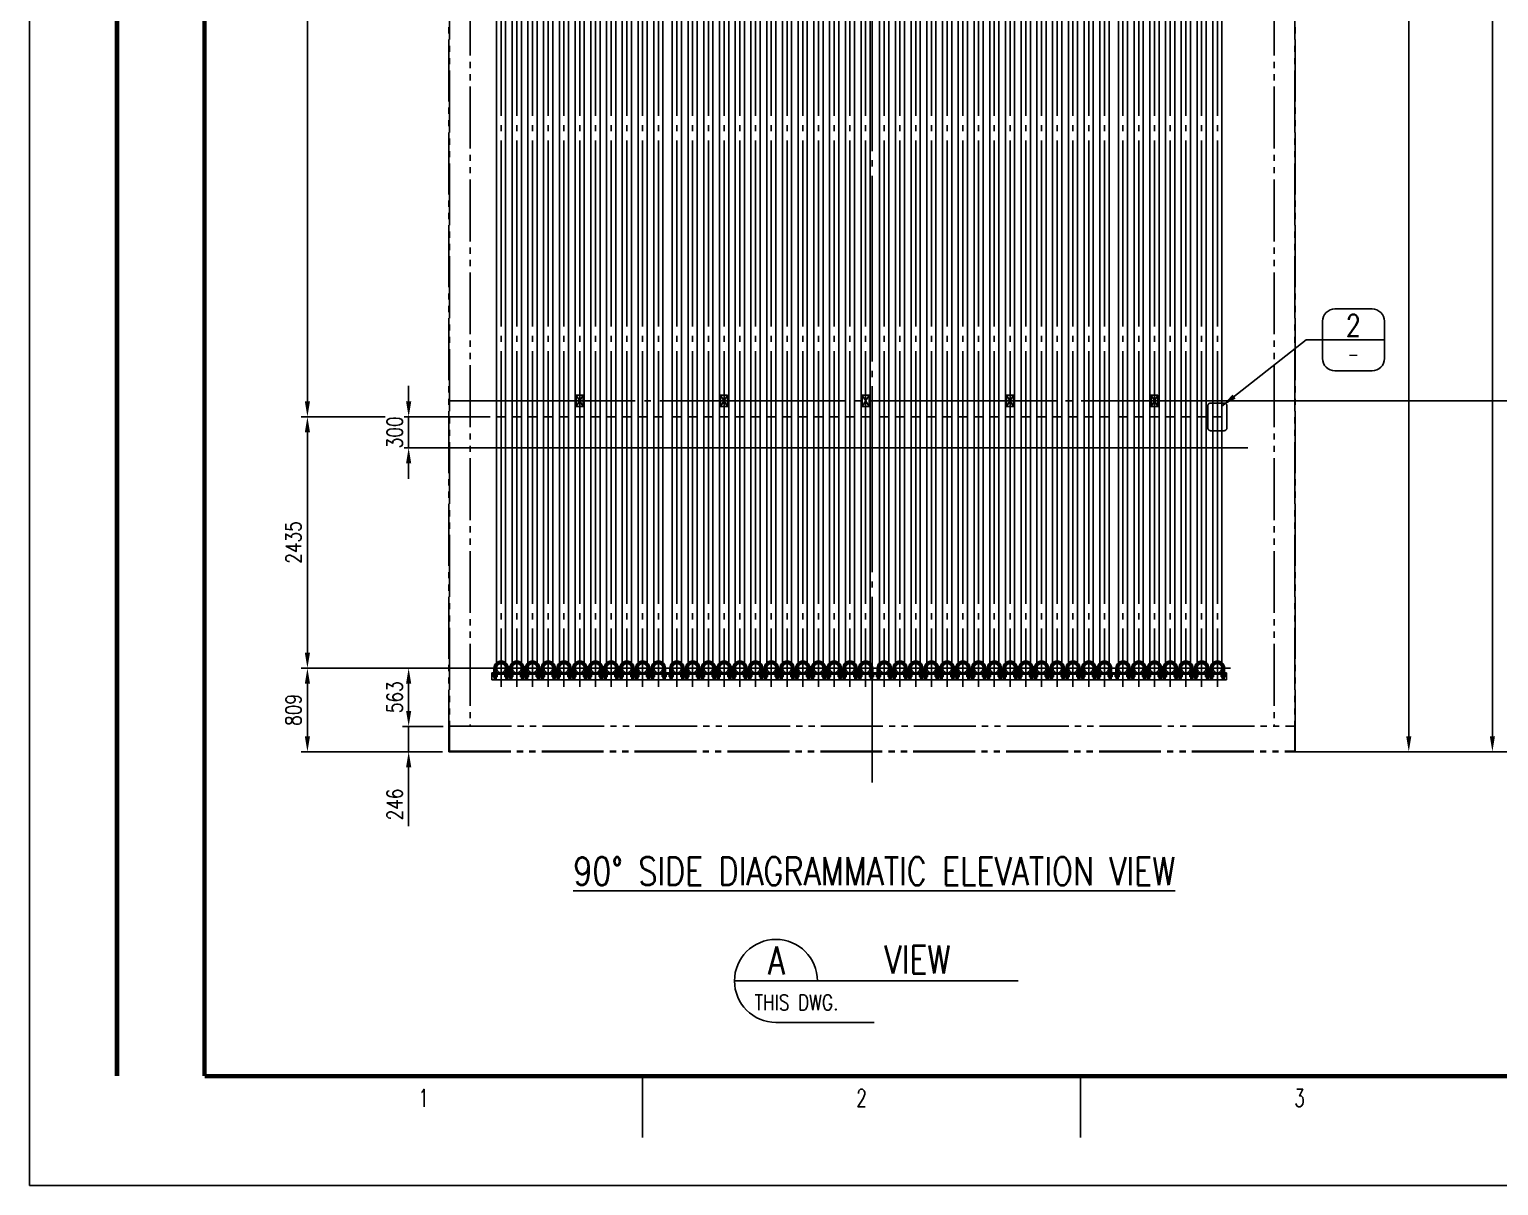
# Model space of a CAD drawing. Header units: millimetres. Extents: x 0 to 91981, y -132907 to 77676.
# Drawn here: x 0 to 14236, y 0 to 11203 of the extents above; entities that cross this region are included whole.
import ezdxf
from ezdxf.enums import TextEntityAlignment as Align

# ---------------------------------------------------------------- set-up
doc = ezdxf.new("R2010")
doc.units = ezdxf.units.MM
doc.header["$LTSCALE"] = 60
for name, pattern in [('JNK-CENTER', [34, 30, -1.5, 1, -1.5]), ('JNK-HIDDEN', [3, 2, -1]), ('JNK-PHANTOM', [15, 10, -1, 1, -1, 1, -1])]:
    doc.linetypes.add(name, pattern=pattern)
for name, color, linetype in [('CEN-R', 1, 'JNK-CENTER'), ('CON-C', 4, 'Continuous'), ('CON-G', 3, 'Continuous'), ('CON-R', 1, 'Continuous'), ('CON-W', 7, 'Continuous'), ('CON-Y', 2, 'Continuous'), ('Dim-W', 7, 'Continuous'), ('HID-Y', 2, 'JNK-HIDDEN'), ('PHA-M', 6, 'JNK-PHANTOM'), ('PHA-W', 7, 'JNK-PHANTOM'), ('TXT-C', 4, 'Continuous')]:
    doc.layers.add(name, color=color, linetype=linetype)
doc.layers.add('CONT-G', color=3, linetype='Continuous', lineweight=25)
doc.styles.add('ROMANS', font='ROMANS.shx', dxfattribs={"width": 0.8})
doc.styles.add('SIMPLEX', font='simplex.shx', dxfattribs={"width": 0.8})
doc.dimstyles.new('DIM60', dxfattribs={"dimscale": 60, "dimtxt": 2.5, "dimasz": 2.5, "dimexe": 1, "dimexo": 1, "dimgap": 1, "dimtad": 1, "dimdsep": 46, "dimtxsty": 'SIMPLEX', "dimcen": 0, "dimclrd": 256, "dimclre": 256, "dimclrt": 2, "dimadec": 1, "dimazin": 2, "dimtfac": 1, "dimtix": 1, "dimtmove": 2, "dimatfit": 2, "dimfxl": 1, "dimarcsym": 1})
doc.dimstyles.new('DIM_60', dxfattribs={"dimscale": 60, "dimtxt": 2.5, "dimasz": 2.5, "dimexe": 1, "dimexo": 1, "dimgap": 1, "dimtad": 1, "dimdec": 4, "dimdsep": 46, "dimtxsty": 'SIMPLEX', "dimcen": 2.5, "dimclrd": 7, "dimclre": 7, "dimclrt": 2, "dimadec": 4, "dimazin": 2, "dimtfac": 1, "dimtdec": 4, "dimtmove": 0, "dimatfit": 2, "dimfxl": 0.18, "dimtolj": 1, "dimtzin": 0, "dimarcsym": 1})

# ---------------------------------------------------------------- blocks, each defined once
blk = doc.blocks.new('TITLE')
at = {"color": 7}
for p, q in [((0, 0), (0, 594.85)), ((99.02, 17.68), (99.02, 7.78)), ((169.76, 17.68), (169.76, 7.78)), ((841, 0), (0, 0))]:
    blk.add_line(p, q, dxfattribs=at)
at = {"color": 7, "const_width": 0.707}
for points in [[(14.15, 577.17), (14.15, 17.68)], [(28.29, 17.68), (28.29, 577.52)], [(28.29, 17.68), (823.67, 17.68)]]:
    blk.add_lwpolyline(points, dxfattribs=at)
at = {"color": 7, "style": 'ROMANS', "width": 0.7}
for s, p in [('1', (63.66, 14.15)), ('2', (134.39, 14.15)), ('3', (205.12, 14.15))]:
    blk.add_text(s, height=2.83, dxfattribs=at).set_placement(p, align=Align.MIDDLE)
blk = doc.blocks.new('*D93')
at = {"layer": 'CON-R', "color": 7, "linetype": 'ByBlock', "lineweight": -2, "ltscale": 60, "transparency": 16777216}
for p, q in [((4466, 7448), (2634, 7448)), ((2694, 7298), (2694, 5163)), ((4715, 5013), (2634, 5013))]:
    blk.add_line(p, q, dxfattribs=at)
at = {"layer": 'CON-R', "color": 7, "ltscale": 60, "transparency": 16777216}
for points in [[(2669, 7298), (2719, 7298), (2694, 7448)], [(2669, 5163), (2719, 5163), (2694, 5013)]]:
    blk.add_solid(points, dxfattribs=at)
at = {"layer": 'DEFPOINTS', "color": 0, "ltscale": 60, "transparency": 16777216}
for p in [(4526, 7448), (2694, 5013), (4775, 5013)]:
    blk.add_point(p, dxfattribs=at)
at = {"layer": 'CON-R', "color": 2, "ltscale": 60, "transparency": 16777216, "insert": (2559, 6231), "char_height": 150, "attachment_point": 5, "rotation": 90, "style": 'SIMPLEX'}
blk.add_mtext('\\A1;2435', dxfattribs=at)
blk = doc.blocks.new('*D94')
at = {"layer": 'CON-R', "color": 7, "linetype": 'ByBlock', "lineweight": -2, "ltscale": 60, "transparency": 16777216}
for p, q in [((4760, 5013), (2634, 5013)), ((2694, 4863), (2694, 4354)), ((4004, 4204), (2634, 4204))]:
    blk.add_line(p, q, dxfattribs=at)
at = {"layer": 'CON-R', "color": 7, "ltscale": 60, "transparency": 16777216}
for points in [[(2669, 4863), (2719, 4863), (2694, 5013)], [(2669, 4354), (2719, 4354), (2694, 4204)]]:
    blk.add_solid(points, dxfattribs=at)
at = {"layer": 'DEFPOINTS', "color": 0, "ltscale": 60, "transparency": 16777216}
for p in [(4820, 5013), (2694, 4204), (4064, 4204)]:
    blk.add_point(p, dxfattribs=at)
at = {"layer": 'CON-R', "color": 2, "ltscale": 60, "transparency": 16777216, "insert": (2559, 4609), "char_height": 150, "attachment_point": 5, "rotation": 90, "style": 'SIMPLEX'}
blk.add_mtext('\\A1;809', dxfattribs=at)
blk = doc.blocks.new('*D95')
at = {"layer": 'CON-R', "color": 7, "linetype": 'ByBlock', "lineweight": -2, "ltscale": 60, "transparency": 16777216}
for p, q in [((4760, 5013), (3615, 5013)), ((3675, 4863), (3675, 4600)), ((4010, 4450), (3615, 4450))]:
    blk.add_line(p, q, dxfattribs=at)
at = {"layer": 'CON-R', "color": 7, "ltscale": 60, "transparency": 16777216}
for points in [[(3650, 4863), (3700, 4863), (3675, 5013)], [(3650, 4600), (3700, 4600), (3675, 4450)]]:
    blk.add_solid(points, dxfattribs=at)
at = {"layer": 'DEFPOINTS', "color": 0, "ltscale": 60, "transparency": 16777216}
for p in [(4820, 5013), (3675, 4450), (4070, 4450)]:
    blk.add_point(p, dxfattribs=at)
at = {"layer": 'CON-R', "color": 2, "ltscale": 60, "transparency": 16777216, "insert": (3540, 4732), "char_height": 150, "attachment_point": 5, "rotation": 90, "style": 'SIMPLEX'}
blk.add_mtext('\\A1;563', dxfattribs=at)
blk = doc.blocks.new('*D96')
at = {"layer": 'CON-R', "color": 7, "linetype": 'ByBlock', "lineweight": -2, "ltscale": 60, "transparency": 16777216}
for p, q in [((3675, 4600), (3675, 4750)), ((4010, 4450), (3615, 4450)), ((3675, 4450), (3675, 4204)), ((4004, 4204), (3615, 4204)), ((3675, 4054), (3675, 3482))]:
    blk.add_line(p, q, dxfattribs=at)
at = {"layer": 'CON-R', "color": 7, "ltscale": 60, "transparency": 16777216}
for points in [[(3650, 4600), (3700, 4600), (3675, 4450)], [(3650, 4054), (3700, 4054), (3675, 4204)]]:
    blk.add_solid(points, dxfattribs=at)
at = {"layer": 'DEFPOINTS', "color": 0, "ltscale": 60, "transparency": 16777216}
for p in [(4070, 4450), (3675, 4204), (4064, 4204)]:
    blk.add_point(p, dxfattribs=at)
at = {"layer": 'CON-R', "color": 2, "ltscale": 60, "transparency": 16777216, "insert": (3540, 3693), "char_height": 150, "attachment_point": 5, "rotation": 90, "style": 'SIMPLEX'}
blk.add_mtext('\\A1;246', dxfattribs=at)
blk = doc.blocks.new('*D98')
at = {"layer": 'DEFPOINTS', "color": 0, "ltscale": 60, "transparency": 16777216}
for p in [(12335, 19804), (12266, 4204), (13366, 4204)]:
    blk.add_point(p, dxfattribs=at)
at = {"layer": 'Dim-W', "color": 7, "linetype": 'ByBlock', "lineweight": -2, "ltscale": 60, "transparency": 16777216}
for p, q in [((12395, 19804), (13426, 19804)), ((13366, 19654), (13366, 4354)), ((12326, 4204), (13426, 4204))]:
    blk.add_line(p, q, dxfattribs=at)
at = {"layer": 'Dim-W', "color": 7, "ltscale": 60, "transparency": 16777216}
for points in [[(13341, 19654), (13391, 19654), (13366, 19804)], [(13341, 4354), (13391, 4354), (13366, 4204)]]:
    blk.add_solid(points, dxfattribs=at)
at = {"layer": 'Dim-W', "color": 2, "ltscale": 60, "transparency": 16777216, "insert": (13231, 12004), "char_height": 150, "attachment_point": 5, "rotation": 90, "style": 'SIMPLEX'}
blk.add_mtext('\\A1;15600', dxfattribs=at)
blk = doc.blocks.new('*D99')
at = {"layer": 'DEFPOINTS', "color": 0, "transparency": 16777216}
for p in [(12916, 20674), (14176, 20674), (12266, 4204)]:
    blk.add_point(p, dxfattribs=at)
at = {"layer": 'Dim-W', "color": 7, "linetype": 'ByBlock', "lineweight": -2, "transparency": 16777216}
for p, q in [((12976, 20674), (14236, 20674)), ((14176, 4354), (14176, 20524)), ((12326, 4204), (14236, 4204))]:
    blk.add_line(p, q, dxfattribs=at)
at = {"layer": 'Dim-W', "color": 7, "transparency": 16777216}
for points in [[(14151, 20524), (14201, 20524), (14176, 20674)], [(14151, 4354), (14201, 4354), (14176, 4204)]]:
    blk.add_solid(points, dxfattribs=at)
at = {"layer": 'Dim-W', "color": 2, "transparency": 16777216, "insert": (14041, 12439), "char_height": 150, "attachment_point": 5, "rotation": 90, "style": 'SIMPLEX'}
blk.add_mtext('\\A1;16470', dxfattribs=at)
blk = doc.blocks.new('*D100')
at = {"layer": 'DEFPOINTS', "color": 0, "transparency": 16777216}
for p in [(4526, 20325), (2694, 7448), (4526, 7448)]:
    blk.add_point(p, dxfattribs=at)
at = {"layer": 'Dim-W', "color": 7, "linetype": 'ByBlock', "lineweight": -2, "transparency": 16777216}
for p, q in [((4466, 20325), (2634, 20325)), ((2694, 20175), (2694, 7598)), ((4466, 7448), (2634, 7448))]:
    blk.add_line(p, q, dxfattribs=at)
at = {"layer": 'Dim-W', "color": 7, "transparency": 16777216}
for points in [[(2669, 20175), (2719, 20175), (2694, 20325)], [(2669, 7598), (2719, 7598), (2694, 7448)]]:
    blk.add_solid(points, dxfattribs=at)
at = {"layer": 'Dim-W', "color": 2, "transparency": 16777216, "insert": (2559, 13887), "char_height": 150, "attachment_point": 5, "rotation": 90, "style": 'SIMPLEX'}
blk.add_mtext('\\A1;12876.8', dxfattribs=at)
blk = doc.blocks.new('SECTITLE')
at = {"layer": 'CON-G'}
for p, q in [((-1.7, 0), (44.1, 0)), ((5, -6.7), (20.86, -6.7))]:
    blk.add_line(p, q, dxfattribs=at)
blk.add_arc((5, 0), 6.7, 0, 270, dxfattribs=at)
at = {"layer": 'CON-C', "style": 'SIMPLEX', "width": 0.8}
for tag, p in [('A', (5.06, 1.04)), ('ELEVATION', (27.83, 1.22))]:
    blk.add_attdef(tag, text='', height=4.5, dxfattribs=at).set_placement(p, align=Align.CENTER)
at = {"layer": 'CON-Y', "style": 'SIMPLEX', "width": 0.8}
blk.add_attdef('H0000-0000', (1.54, -4.72), '', height=2.5, dxfattribs=at)
blk.add_attdef('SCALE', text='', height=2.5, dxfattribs=at).set_placement((44.9, -3.72), align=Align.RIGHT)
blk = doc.blocks.new('D1')
at = {"layer": 'CEN-R'}
for p, q in [((76294, 2179), (76505, 2179)), ((76353, 2179), (76353, 2087)), ((76446, 2179), (76446, 2087))]:
    blk.add_line(p, q, dxfattribs=at)
blk.add_arc((76400, 2179), 46.5, 0, 180, dxfattribs=at)
at = {"layer": 'CON-G'}
for p, q in [((76343, 2179), (76343, 2143)), ((76363, 2143), (76363, 2179)), ((76436, 2143), (76436, 2179)), ((76456, 2179), (76456, 2143))]:
    blk.add_line(p, q, dxfattribs=at)
for start, end in [(130.242, 180), (0, 49.758)]:
    blk.add_arc((76400, 2179), 56.5, start, end, dxfattribs=at)
at = {"layer": 'HID-Y'}
for p, q in [((76341, 2126), (76365, 2126)), ((76341, 2110), (76365, 2110)), ((76345, 2111), (76345, 2124)), ((76361, 2111), (76361, 2124)), ((76458, 2126), (76434, 2126)), ((76458, 2110), (76434, 2110)), ((76438, 2111), (76438, 2124)), ((76454, 2111), (76454, 2124)), ((76361, 2097), (76345, 2097))]:
    blk.add_line(p, q, dxfattribs=at)
at = {"layer": 'HID-Y', "color": 7}
for p, q in [((76347, 2110), (76347, 2095)), ((76360, 2110), (76360, 2095)), ((76440, 2110), (76440, 2095)), ((76453, 2110), (76453, 2095))]:
    blk.add_line(p, q, dxfattribs=at)
at = {"layer": 'HID-Y'}
for points in [[(76370, 2126), (76370, 2131), (76336, 2131), (76336, 2126)], [(76429, 2126), (76429, 2131), (76463, 2131), (76463, 2126)]]:
    blk.add_lwpolyline(points, close=True, dxfattribs=at)
for points in [[(76369, 2111, -0.372659), (76361, 2111, -0.186242), (76345, 2111, -0.372659), (76337, 2111), (76337, 2124, -0.372659), (76345, 2124, -0.186242), (76361, 2124, -0.372659), (76369, 2124)], [(76430, 2111, 0.372659), (76438, 2111, 0.186242), (76454, 2111, 0.372659), (76462, 2111), (76462, 2124, 0.372659), (76454, 2124, 0.186242), (76438, 2124, 0.372659), (76430, 2124)]]:
    blk.add_lwpolyline(points, format="xyb", close=True, dxfattribs=at)
for points in [[(76345, 2110), (76345, 2097), (76347, 2095), (76360, 2095), (76361, 2097), (76361, 2110)], [(76454, 2110), (76454, 2097), (76453, 2095), (76440, 2095), (76438, 2097), (76438, 2110)]]:
    blk.add_lwpolyline(points, dxfattribs=at)
for radius, start, end in [(56.5, 49.758, 130.242), (36.5, 0, 180)]:
    blk.add_arc((76400, 2179), radius, start, end, dxfattribs=at)
blk = doc.blocks.new('det-tag')
at = {"layer": 'CON-Y'}
blk.add_line((5, 0), (-5, 0), dxfattribs=at)
blk.add_lwpolyline([(-3, -5), (3, -5, 0.414214), (5, -3), (5, 3, 0.414214), (3, 5), (-3, 5, 0.414214), (-5, 3), (-5, -3, 0.414214)], format="xyb", close=True, dxfattribs=at)
at = {"layer": 'CON-G', "style": 'SIMPLEX', "width": 0.8}
blk.add_attdef('TAG', text='', height=3.5, dxfattribs=at).set_placement((0.02, 0.58), align=Align.CENTER)
at = {"layer": 'CON-Y', "style": 'SIMPLEX', "width": 0.8}
blk.add_attdef('-8888', text='', height=2, dxfattribs=at).set_placement((0, -3.34), align=Align.CENTER)
blk = doc.blocks.new('*D107')
at = {"linetype": 'ByBlock', "lineweight": -2, "transparency": 16777216}
for p, q in [((3675, 7598), (3675, 7748)), ((4466, 7448), (3615, 7448)), ((3675, 7148), (3675, 7448)), ((4465, 7148), (3615, 7148)), ((3675, 6998), (3675, 6848))]:
    blk.add_line(p, q, dxfattribs=at)
at = {"transparency": 16777216}
for points in [[(3650, 7598), (3700, 7598), (3675, 7448)], [(3650, 6998), (3700, 6998), (3675, 7148)]]:
    blk.add_solid(points, dxfattribs=at)
at = {"layer": 'DEFPOINTS', "color": 0, "transparency": 16777216}
for p in [(4526, 7448), (4525, 7148)]:
    blk.add_point(p, dxfattribs=at)
at = {"color": 2, "transparency": 16777216, "insert": (3540, 7298), "char_height": 150, "attachment_point": 5, "rotation": 90, "style": 'SIMPLEX', "bg_fill": 3, "box_fill_scale": 1.1, "bg_fill_color": 256, "bg_fill_true_color": 13158600, "bg_fill_transparency": 0}
blk.add_mtext('300', dxfattribs=at)
at = {"layer": 'DEFPOINTS', "color": 0, "transparency": 16777216}
blk.add_point((3675, 7448), dxfattribs=at)

msp = doc.modelspace()

# ---------------------------------------------------------------- linework, layer by layer
for p, q in [((11601.2654, 4968.98929), (11601.2654, 4898.98929)), ((12266.33731, 4204.43929), (14236.36207, 4204.43929))]:
    msp.add_line(p, q)
at = {"layer": 'CEN-R'}
for p, q in [((8165.33731, 3904.43929), (8165.33731, 22092.44929)), ((4722.73731, 20325.18929), (4722.73731, 7436.43929)), ((4875.13731, 20325.18929), (4875.13731, 7436.43929)), ((5027.53731, 20325.18929), (5027.53731, 7436.43929)), ((5179.93731, 20325.18929), (5179.93731, 7436.43929)), ((5332.33731, 20325.18929), (5332.33731, 7436.43929)), ((5484.73731, 20325.18929), (5484.73731, 7436.43929)), ((5637.13731, 20325.18929), (5637.13731, 7436.43929)), ((5789.53731, 20325.18929), (5789.53731, 7436.43929)), ((5941.93731, 20325.18929), (5941.93731, 7436.43929)), ((6094.33731, 20325.18929), (6094.33731, 7436.43929)), ((6274.33731, 20325.18929), (6274.33731, 7436.43929)), ((6426.73731, 20325.18929), (6426.73731, 7436.43929)), ((6579.13731, 20325.18929), (6579.13731, 7436.43929)), ((6731.53731, 20325.18929), (6731.53731, 7436.43929)), ((6883.93731, 20325.18929), (6883.93731, 7436.43929)), ((7036.33731, 20325.18929), (7036.33731, 7436.43929)), ((7188.73731, 20325.18929), (7188.73731, 7436.43929)), ((7341.13731, 20325.18929), (7341.13731, 7436.43929)), ((7493.53731, 20325.18929), (7493.53731, 7436.43929)), ((7645.93731, 20325.18929), (7645.93731, 7436.43929)), ((7798.33731, 20325.18929), (7798.33731, 7436.43929)), ((7950.73731, 20325.18929), (7950.73731, 7436.43929)), ((8103.13731, 20325.18929), (8103.13731, 7436.43929)), ((8283.13731, 20325.18929), (8283.13731, 7436.43929)), ((8435.53731, 20325.18929), (8435.53731, 7436.43929)), ((8587.93731, 20325.18929), (8587.93731, 7436.43929)), ((8740.33731, 20325.18929), (8740.33731, 7436.43929)), ((8892.73731, 20325.18929), (8892.73731, 7436.43929)), ((9045.13731, 20325.18929), (9045.13731, 7436.43929)), ((9197.53731, 20325.18929), (9197.53731, 7436.43929)), ((9349.93731, 20325.18929), (9349.93731, 7436.43929)), ((9502.33731, 20325.18929), (9502.33731, 7436.43929)), ((9654.73731, 20325.18929), (9654.73731, 7436.43929)), ((9807.13731, 20325.18929), (9807.13731, 7436.43929)), ((9959.53731, 20325.18929), (9959.53731, 7436.43929)), ((10111.93731, 20325.18929), (10111.93731, 7436.43929)), ((10264.33731, 20325.18929), (10264.33731, 7436.43929)), ((10416.73731, 20325.18929), (10416.73731, 7436.43929)), ((10596.73731, 20325.18929), (10596.73731, 7436.43929)), ((10749.13731, 20325.18929), (10749.13731, 7436.43929)), ((10901.53731, 20325.18929), (10901.53731, 7436.43929)), ((11053.93731, 20325.18929), (11053.93731, 7436.43929)), ((11206.33731, 20325.18929), (11206.33731, 7436.43929)), ((11358.73731, 20325.18929), (11358.73731, 7436.43929)), ((11511.13731, 20325.18929), (11511.13731, 7436.43929)), ((5332.33731, 7552.68929), (5332.33731, 7656.18929)), ((6731.53731, 7552.69113), (6731.53731, 7656.19113)), ((8103.13731, 7552.69113), (8103.13731, 7656.19113)), ((9502.33731, 7552.69113), (9502.33731, 7656.19113)), ((10901.53731, 7552.69113), (10901.53731, 7656.19113)), ((4570.33731, 7436.43929), (4570.33731, 4833.21864)), ((4722.73731, 7436.43929), (4722.73731, 4833.21864)), ((4875.13731, 7436.43929), (4875.13731, 4833.21864)), ((5027.53731, 7436.43929), (5027.53731, 4833.21864)), ((5179.93731, 7436.43929), (5179.93731, 4833.21864)), ((5332.33731, 7436.43929), (5332.33731, 4833.21864)), ((5484.73731, 7436.43929), (5484.73731, 4833.21864)), ((5637.13731, 7436.43929), (5637.13731, 4833.21864)), ((5789.53731, 7436.43929), (5789.53731, 4833.21864)), ((5941.93731, 7436.43929), (5941.93731, 4833.21864)), ((6094.33731, 7436.43929), (6094.33731, 4833.21864)), ((6274.33731, 7436.43929), (6274.33731, 4833.21864)), ((6426.73731, 7436.43929), (6426.73731, 4833.21864)), ((6579.13731, 7436.43929), (6579.13731, 4833.21864)), ((6731.53731, 7436.43929), (6731.53731, 4833.21864)), ((6883.93731, 7436.43929), (6883.93731, 4833.21864)), ((7036.33731, 7436.43929), (7036.33731, 4833.21864)), ((7188.73731, 7436.43929), (7188.73731, 4833.21864)), ((7341.13731, 7436.43929), (7341.13731, 4833.21864)), ((7493.53731, 7436.43929), (7493.53731, 4833.21864)), ((7645.93731, 7436.43929), (7645.93731, 4833.21864)), ((7798.33731, 7436.43929), (7798.33731, 4833.21864)), ((7950.73731, 7436.43929), (7950.73731, 4833.21864)), ((8103.13731, 7436.43929), (8103.13731, 4833.21864)), ((8283.13731, 7436.43929), (8283.13731, 4833.21864)), ((8435.53731, 7436.43929), (8435.53731, 4833.21864)), ((8587.93731, 7436.43929), (8587.93731, 4833.21864)), ((8740.33731, 7436.43929), (8740.33731, 4833.21864)), ((8892.73731, 7436.43929), (8892.73731, 4833.21864)), ((9045.13731, 7436.43929), (9045.13731, 4833.21864)), ((9197.53731, 7436.43929), (9197.53731, 4833.21864)), ((9349.93731, 7436.43929), (9349.93731, 4833.21864)), ((9502.33731, 7436.43929), (9502.33731, 4833.21864)), ((9654.73731, 7436.43929), (9654.73731, 4833.21864)), ((9807.13731, 7436.43929), (9807.13731, 4833.21864)), ((9959.53731, 7436.43929), (9959.53731, 4833.21864)), ((10111.93731, 7436.43929), (10111.93731, 4833.21864)), ((10264.33731, 7436.43929), (10264.33731, 4833.21864)), ((10416.73731, 7436.43929), (10416.73731, 4833.21864)), ((10596.73731, 7436.43929), (10596.73731, 4833.21864)), ((10749.13731, 7436.43929), (10749.13731, 4833.21864)), ((10901.53731, 7436.43929), (10901.53731, 4833.21864)), ((11053.93731, 7436.43929), (11053.93731, 4833.21864)), ((11206.33731, 7436.43929), (11206.33731, 4833.21864)), ((11358.73731, 7436.43929), (11358.73731, 4833.21864)), ((11511.13731, 7436.43929), (11511.13731, 4833.21864))]:
    msp.add_line(p, q, dxfattribs=at)
at = {"layer": 'CEN-R', "ltscale": 60}
msp.add_line((4375.88731, 7148.43929), (11805.58731, 7148.43929), dxfattribs=at)
at = {"layer": 'CON-G'}
for points in [[(4525.88731, 5013.43929), (4525.88731, 7448.43929), (4614.78731, 7448.43929), (4614.78731, 5013.43929, -1)], [(4678.28731, 5013.43929), (4678.28731, 7448.43929), (4767.18731, 7448.43929), (4767.18731, 5013.43929, -1)], [(4830.68731, 5013.43929), (4830.68731, 7448.43929), (4919.58731, 7448.43929), (4919.58731, 5013.43929, -1)], [(4983.08731, 5013.43929), (4983.08731, 7448.43929), (5071.98731, 7448.43929), (5071.98731, 5013.43929, -1)], [(5135.48731, 5013.43929), (5135.48731, 7448.43929), (5224.38731, 7448.43929), (5224.38731, 5013.43929, -1)], [(5287.88731, 5013.43929), (5287.88731, 7448.43929), (5376.78731, 7448.43929), (5376.78731, 5013.43929, -1)], [(5440.28731, 5013.43929), (5440.28731, 7448.43929), (5529.18731, 7448.43929), (5529.18731, 5013.43929, -1)], [(5592.68731, 5013.43929), (5592.68731, 7448.43929), (5681.58731, 7448.43929), (5681.58731, 5013.43929, -1)], [(5745.08731, 5013.43929), (5745.08731, 7448.43929), (5833.98731, 7448.43929), (5833.98731, 5013.43929, -1)], [(5897.48731, 5013.43929), (5897.48731, 7448.43929), (5986.38731, 7448.43929), (5986.38731, 5013.43929, -1)], [(6049.88731, 5013.43929), (6049.88731, 7448.43929), (6138.78731, 7448.43929), (6138.78731, 5013.43929, -1)], [(6229.88731, 5013.43929), (6229.88731, 7448.43929), (6318.78731, 7448.43929), (6318.78731, 5013.43929, -1)], [(6382.28731, 5013.43929), (6382.28731, 7448.43929), (6471.18731, 7448.43929), (6471.18731, 5013.43929, -1)], [(6534.68731, 5013.43929), (6534.68731, 7448.43929), (6623.58731, 7448.43929), (6623.58731, 5013.43929, -1)], [(6687.08731, 5013.43929), (6687.08731, 7448.43929), (6775.98731, 7448.43929), (6775.98731, 5013.43929, -1)], [(6839.48731, 5013.43929), (6839.48731, 7448.43929), (6928.38731, 7448.43929), (6928.38731, 5013.43929, -1)], [(6991.88731, 5013.43929), (6991.88731, 7448.43929), (7080.78731, 7448.43929), (7080.78731, 5013.43929, -1)], [(7144.28731, 5013.43929), (7144.28731, 7448.43929), (7233.18731, 7448.43929), (7233.18731, 5013.43929, -1)], [(7296.68731, 5013.43929), (7296.68731, 7448.43929), (7385.58731, 7448.43929), (7385.58731, 5013.43929, -1)], [(7449.08731, 5013.43929), (7449.08731, 7448.43929), (7537.98731, 7448.43929), (7537.98731, 5013.43929, -1)], [(7601.48731, 5013.43929), (7601.48731, 7448.43929), (7690.38731, 7448.43929), (7690.38731, 5013.43929, -1)], [(7753.88731, 5013.43929), (7753.88731, 7448.43929), (7842.78731, 7448.43929), (7842.78731, 5013.43929, -1)], [(7906.28731, 5013.43929), (7906.28731, 7448.43929), (7995.18731, 7448.43929), (7995.18731, 5013.43929, -1)], [(8058.68731, 5013.43929), (8058.68731, 7448.43929), (8147.58731, 7448.43929), (8147.58731, 5013.43929, -1)], [(8238.68731, 5013.43929), (8238.68731, 7448.43929), (8327.58731, 7448.43929), (8327.58731, 5013.43929, -1)], [(8391.08731, 5013.43929), (8391.08731, 7448.43929), (8479.98731, 7448.43929), (8479.98731, 5013.43929, -1)], [(8543.48731, 5013.43929), (8543.48731, 7448.43929), (8632.38731, 7448.43929), (8632.38731, 5013.43929, -1)], [(8695.88731, 5013.43929), (8695.88731, 7448.43929), (8784.78731, 7448.43929), (8784.78731, 5013.43929, -1)], [(8848.28731, 5013.43929), (8848.28731, 7448.43929), (8937.18731, 7448.43929), (8937.18731, 5013.43929, -1)], [(9000.68731, 5013.43929), (9000.68731, 7448.43929), (9089.58731, 7448.43929), (9089.58731, 5013.43929, -1)], [(9153.08731, 5013.43929), (9153.08731, 7448.43929), (9241.98731, 7448.43929), (9241.98731, 5013.43929, -1)], [(9305.48731, 5013.43929), (9305.48731, 7448.43929), (9394.38731, 7448.43929), (9394.38731, 5013.43929, -1)], [(9457.88731, 5013.43929), (9457.88731, 7448.43929), (9546.78731, 7448.43929), (9546.78731, 5013.43929, -1)], [(9610.28731, 5013.43929), (9610.28731, 7448.43929), (9699.18731, 7448.43929), (9699.18731, 5013.43929, -1)], [(9762.68731, 5013.43929), (9762.68731, 7448.43929), (9851.58731, 7448.43929), (9851.58731, 5013.43929, -1)], [(9915.08731, 5013.43929), (9915.08731, 7448.43929), (10003.98731, 7448.43929), (10003.98731, 5013.43929, -1)], [(10067.48731, 5013.43929), (10067.48731, 7448.43929), (10156.38731, 7448.43929), (10156.38731, 5013.43929, -1)], [(10219.88731, 5013.43929), (10219.88731, 7448.43929), (10308.78731, 7448.43929), (10308.78731, 5013.43929, -1)], [(10372.28731, 5013.43929), (10372.28731, 7448.43929), (10461.18731, 7448.43929), (10461.18731, 5013.43929, -1)], [(10552.28731, 5013.43929), (10552.28731, 7448.43929), (10641.18731, 7448.43929), (10641.18731, 5013.43929, -1)], [(10704.68731, 5013.43929), (10704.68731, 7448.43929), (10793.58731, 7448.43929), (10793.58731, 5013.43929, -1)], [(10857.08731, 5013.43929), (10857.08731, 7448.43929), (10945.98731, 7448.43929), (10945.98731, 5013.43929, -1)], [(11009.48731, 5013.43929), (11009.48731, 7448.43929), (11098.38731, 7448.43929), (11098.38731, 5013.43929, -1)], [(11161.88731, 5013.43929), (11161.88731, 7448.43929), (11250.78731, 7448.43929), (11250.78731, 5013.43929, -1)], [(11314.28731, 5013.43929), (11314.28731, 7448.43929), (11403.18731, 7448.43929), (11403.18731, 5013.43929, -1)], [(11466.68731, 5013.43929), (11466.68731, 7448.43929), (11555.58731, 7448.43929), (11555.58731, 5013.43929, -1)]]:
    msp.add_lwpolyline(points, format="xyb", close=True, dxfattribs=at)
at = {"layer": 'CON-W'}
for p, q in [((5298.90874, 7660.15357), (5365.76588, 7548.725)), ((5365.76588, 7660.15357), (5298.90874, 7548.725)), ((6698.10874, 7660.15541), (6764.96588, 7548.72684)), ((6764.96588, 7660.15541), (6698.10874, 7548.72684)), ((8069.70874, 7660.15541), (8136.56588, 7548.72684)), ((8136.56588, 7660.15541), (8069.70874, 7548.72684)), ((9468.90874, 7660.15541), (9535.76588, 7548.72684)), ((9535.76588, 7660.15541), (9468.90874, 7548.72684)), ((10868.10874, 7660.15541), (10934.96588, 7548.72684)), ((10934.96588, 7660.15541), (10868.10874, 7548.72684)), ((4480.20923, 4968.98929), (11601.2654, 4968.98929)), ((4480.20923, 4968.98929), (4480.20923, 4898.98929)), ((4480.20923, 4954.37559), (11601.2654, 4954.37559)), ((4480.20923, 4898.98929), (11601.2654, 4898.98929))]:
    msp.add_line(p, q, dxfattribs=at)
for points in [[(5365.76588, 7660.15357), (5298.90874, 7660.15357), (5298.90874, 7548.725), (5365.76588, 7548.725)], [(6764.96588, 7660.15541), (6698.10874, 7660.15541), (6698.10874, 7548.72684), (6764.96588, 7548.72684)], [(8136.56588, 7660.15541), (8069.70874, 7660.15541), (8069.70874, 7548.72684), (8136.56588, 7548.72684)], [(9535.76588, 7660.15541), (9468.90874, 7660.15541), (9468.90874, 7548.72684), (9535.76588, 7548.72684)], [(10934.96588, 7660.15541), (10868.10874, 7660.15541), (10868.10874, 7548.72684), (10934.96588, 7548.72684)]]:
    msp.add_lwpolyline(points, close=True, dxfattribs=at)
at = {"layer": 'CONT-G'}
for points in [[(4678.28731, 20325.18929), (4678.28731, 7448.43929), (4767.18731, 7448.43929), (4767.18731, 20325.18929)], [(4830.68731, 20325.18929), (4830.68731, 7448.43929), (4919.58731, 7448.43929), (4919.58731, 20325.18929)], [(4983.08731, 20325.18929), (4983.08731, 7448.43929), (5071.98731, 7448.43929), (5071.98731, 20325.18929)], [(5135.48731, 20325.18929), (5135.48731, 7448.43929), (5224.38731, 7448.43929), (5224.38731, 20325.18929)], [(5287.88731, 20325.18929), (5287.88731, 7448.43929), (5376.78731, 7448.43929), (5376.78731, 20325.18929)], [(5440.28731, 20325.18929), (5440.28731, 7448.43929), (5529.18731, 7448.43929), (5529.18731, 20325.18929)], [(5592.68731, 20325.18929), (5592.68731, 7448.43929), (5681.58731, 7448.43929), (5681.58731, 20325.18929)], [(5745.08731, 20325.18929), (5745.08731, 7448.43929), (5833.98731, 7448.43929), (5833.98731, 20325.18929)], [(5897.48731, 20325.18929), (5897.48731, 7448.43929), (5986.38731, 7448.43929), (5986.38731, 20325.18929)], [(6049.88731, 20325.18929), (6049.88731, 7448.43929), (6138.78731, 7448.43929), (6138.78731, 20325.18929)], [(6229.88731, 20325.18929), (6229.88731, 7448.43929), (6318.78731, 7448.43929), (6318.78731, 20325.18929)], [(6382.28731, 20325.18929), (6382.28731, 7448.43929), (6471.18731, 7448.43929), (6471.18731, 20325.18929)], [(6534.68731, 20325.18929), (6534.68731, 7448.43929), (6623.58731, 7448.43929), (6623.58731, 20325.18929)], [(6687.08731, 20325.18929), (6687.08731, 7448.43929), (6775.98731, 7448.43929), (6775.98731, 20325.18929)], [(6839.48731, 20325.18929), (6839.48731, 7448.43929), (6928.38731, 7448.43929), (6928.38731, 20325.18929)], [(6991.88731, 20325.18929), (6991.88731, 7448.43929), (7080.78731, 7448.43929), (7080.78731, 20325.18929)], [(7144.28731, 20325.18929), (7144.28731, 7448.43929), (7233.18731, 7448.43929), (7233.18731, 20325.18929)], [(7296.68731, 20325.18929), (7296.68731, 7448.43929), (7385.58731, 7448.43929), (7385.58731, 20325.18929)], [(7449.08731, 20325.18929), (7449.08731, 7448.43929), (7537.98731, 7448.43929), (7537.98731, 20325.18929)], [(7601.48731, 20325.18929), (7601.48731, 7448.43929), (7690.38731, 7448.43929), (7690.38731, 20325.18929)], [(7753.88731, 20325.18929), (7753.88731, 7448.43929), (7842.78731, 7448.43929), (7842.78731, 20325.18929)], [(7906.28731, 20325.18929), (7906.28731, 7448.43929), (7995.18731, 7448.43929), (7995.18731, 20325.18929)], [(8058.68731, 20325.18929), (8058.68731, 7448.43929), (8147.58731, 7448.43929), (8147.58731, 20325.18929)], [(8238.68731, 20325.18929), (8238.68731, 7448.43929), (8327.58731, 7448.43929), (8327.58731, 20325.18929)], [(8391.08731, 20325.18929), (8391.08731, 7448.43929), (8479.98731, 7448.43929), (8479.98731, 20325.18929)], [(8543.48731, 20325.18929), (8543.48731, 7448.43929), (8632.38731, 7448.43929), (8632.38731, 20325.18929)], [(8695.88731, 20325.18929), (8695.88731, 7448.43929), (8784.78731, 7448.43929), (8784.78731, 20325.18929)], [(8848.28731, 20325.18929), (8848.28731, 7448.43929), (8937.18731, 7448.43929), (8937.18731, 20325.18929)], [(9000.68731, 20325.18929), (9000.68731, 7448.43929), (9089.58731, 7448.43929), (9089.58731, 20325.18929)], [(9153.08731, 20325.18929), (9153.08731, 7448.43929), (9241.98731, 7448.43929), (9241.98731, 20325.18929)], [(9305.48731, 20325.18929), (9305.48731, 7448.43929), (9394.38731, 7448.43929), (9394.38731, 20325.18929)], [(9457.88731, 20325.18929), (9457.88731, 7448.43929), (9546.78731, 7448.43929), (9546.78731, 20325.18929)], [(9610.28731, 20325.18929), (9610.28731, 7448.43929), (9699.18731, 7448.43929), (9699.18731, 20325.18929)], [(9762.68731, 20325.18929), (9762.68731, 7448.43929), (9851.58731, 7448.43929), (9851.58731, 20325.18929)], [(9915.08731, 20325.18929), (9915.08731, 7448.43929), (10003.98731, 7448.43929), (10003.98731, 20325.18929)], [(10067.48731, 20325.18929), (10067.48731, 7448.43929), (10156.38731, 7448.43929), (10156.38731, 20325.18929)], [(10219.88731, 20325.18929), (10219.88731, 7448.43929), (10308.78731, 7448.43929), (10308.78731, 20325.18929)], [(10372.28731, 20325.18929), (10372.28731, 7448.43929), (10461.18731, 7448.43929), (10461.18731, 20325.18929)], [(10552.28731, 20325.18929), (10552.28731, 7448.43929), (10641.18731, 7448.43929), (10641.18731, 20325.18929)], [(10704.68731, 20325.18929), (10704.68731, 7448.43929), (10793.58731, 7448.43929), (10793.58731, 20325.18929)], [(10857.08731, 20325.18929), (10857.08731, 7448.43929), (10945.98731, 7448.43929), (10945.98731, 20325.18929)], [(11009.48731, 20325.18929), (11009.48731, 7448.43929), (11098.38731, 7448.43929), (11098.38731, 20325.18929)], [(11161.88731, 20325.18929), (11161.88731, 7448.43929), (11250.78731, 7448.43929), (11250.78731, 20325.18929)], [(11314.28731, 20325.18929), (11314.28731, 7448.43929), (11403.18731, 7448.43929), (11403.18731, 20325.18929)], [(11466.68731, 20325.18929), (11466.68731, 7448.43929), (11555.58731, 7448.43929), (11555.58731, 20325.18929)]]:
    msp.add_lwpolyline(points, close=True, dxfattribs=at)
at = {"layer": 'Dim-W'}
for p, q in [((24025.57958, 7604.43929), (11853.23175, 7604.43929)), ((14236.36207, 4204.43929), (18390.57958, 4204.43929))]:
    msp.add_line(p, q, dxfattribs=at)
at = {"layer": 'PHA-M'}
for p, q in [((4064.33731, 4204.43929), (4064.33731, 19804.43929)), ((4070.33731, 19804.43929), (4070.33731, 4204.43929)), ((12260.33731, 19804.43929), (12260.33731, 4204.43929)), ((12266.33731, 4204.43929), (12266.33731, 19804.43929)), ((4270.33731, 11548.46574), (4270.33731, 4450.43929)), ((12060.33731, 11548.46574), (12060.33731, 4450.43929)), ((4070.33731, 4450.43929), (12260.33731, 4450.43929)), ((4064.33731, 4210.43929), (12266.33731, 4210.43929)), ((4064.33731, 4204.43929), (12266.33731, 4204.43929))]:
    msp.add_line(p, q, dxfattribs=at)
at = {"layer": 'PHA-W'}
msp.add_lwpolyline([(11574.40078, 7582.68188), (11447.87384, 7582.68188, 0.4142135624), (11417.87384, 7552.68188), (11417.87384, 7344.1967, 0.4142135624), (11447.87384, 7314.1967), (11574.40078, 7314.1967, 0.4142135624), (11604.40078, 7344.1967), (11604.40078, 7552.68188, 0.4142135624)], format="xyb", close=True, dxfattribs=at)

# ---------------------------------------------------------------- block references
at = {"linetype": 'ByBlock', "xscale": 60, "yscale": 60, "zscale": 60}
msp.add_blockref('TITLE', (-0.0007, 0.00023), dxfattribs=at)
at = {"layer": 'CON-W', "xscale": 1.217808219179372, "yscale": 1.217808219179372, "zscale": 1.217808219179372}
for p in [(-88469.72756, 2359.6473), (-88317.32756, 2359.6473), (-88164.92756, 2359.6473), (-88012.52756, 2359.6473), (-87860.12756, 2359.6473), (-87707.72756, 2359.6473), (-87555.32756, 2359.6473), (-87402.92756, 2359.6473), (-87250.52756, 2359.6473), (-87098.12756, 2359.6473), (-86945.72756, 2359.6473), (-86765.72756, 2359.6473), (-86613.32756, 2359.6473), (-86460.92756, 2359.6473), (-86308.52756, 2359.6473), (-86156.12756, 2359.6473), (-86003.72756, 2359.6473), (-85851.32756, 2359.6473), (-85698.92756, 2359.6473), (-85546.52756, 2359.6473), (-85394.12756, 2359.6473), (-85241.72756, 2359.6473), (-85089.32756, 2359.6473), (-84936.92756, 2359.6473), (-84756.92756, 2359.6473), (-84604.52756, 2359.6473), (-84452.12756, 2359.6473), (-84299.72756, 2359.6473), (-84147.32756, 2359.6473), (-83994.92756, 2359.6473), (-83842.52756, 2359.6473), (-83690.12756, 2359.6473), (-83537.72756, 2359.6473), (-83385.32756, 2359.6473), (-83232.92756, 2359.6473), (-83080.52756, 2359.6473), (-82928.12756, 2359.6473), (-82775.72756, 2359.6473), (-82623.32756, 2359.6473), (-82443.32756, 2359.6473), (-82290.92756, 2359.6473), (-82138.52756, 2359.6473), (-81986.12756, 2359.6473), (-81833.72756, 2359.6473), (-81681.32756, 2359.6473), (-81528.92756, 2359.6473)]:
    msp.add_blockref('D1', p, dxfattribs=at)
at = {"layer": 'Dim-W'}
ref = msp.add_blockref('det-tag', (12829.9685, 8194.41435), dxfattribs=dict(at, xscale=-60, yscale=60, zscale=60, rotation=359.9999999999985))
ref.add_attrib('TAG', '2', dxfattribs={"layer": 'CON-G', "height": 210, "rotation": 360, "style": 'SIMPLEX', "width": 0.8}).set_placement((12828.5685, 8229.21435), align=Align.CENTER)
ref.add_attrib('-8888', '-', dxfattribs={"layer": 'CON-Y', "height": 120, "rotation": 360, "style": 'SIMPLEX', "width": 0.8}).set_placement((12829.9685, 7994.01435), align=Align.CENTER)
at = {"layer": 'Dim-W', "xscale": 60, "yscale": 60, "zscale": 60}
msp.add_blockref('SECTITLE', (6934.13731, 1983.28663), dxfattribs=at).add_auto_attribs({'H0000-0000': 'THIS DWG.', 'A': 'A', 'ELEVATION': 'VIEW'})

# ---------------------------------------------------------------- texts
at = {"layer": 'TXT-C', "style": 'SIMPLEX', "width": 0.8}
msp.add_text('%%U90%%D SIDE DIAGRAMMATIC ELEVATION VIEW', height=270, dxfattribs=at).set_placement((8185.73731, 2911.10634), align=Align.CENTER)

# ---------------------------------------------------------------- dimensions: what is measured, and where the dimension line sits
at = {"layer": 'CON-R', "ltscale": 60}
for base, p1, p2, picture, middle in [((2694.33731, 5013.43929), (4525.88731, 7448.43929), (4775.08731, 5013.43929), '*D93', (2559.33731, 6230.93929)), ((2694.33731, 4204.43929), (4819.53731, 5013.43929), (4064.33731, 4204.43929), '*D94', (2559.33731, 4608.93929)), ((3674.71231, 4450.43929), (4819.53731, 5013.43929), (4070.33731, 4450.43929), '*D95', (3539.71231, 4731.93929)), ((3674.71231, 4204.43929), (4070.33731, 4450.43929), (4064.33731, 4204.43929), '*D96', (3539.71231, 3693.01072))]:
    dim = msp.add_linear_dim(base=base, p1=p1, p2=p2, angle=90, dimstyle='DIM_60', dxfattribs=at)
    dim.commit()
    dim.dimension.update_dxf_attribs({"geometry": picture, "text_midpoint": middle})
at = {"layer": 'Dim-W'}
dim = msp.add_linear_dim(base=(14176.36207, 20674.43929), p1=(12266.33731, 4204.43929), p2=(12916.33731, 20674.43929), angle=90, dimstyle='DIM_60', dxfattribs=at)
dim.commit()
dim.dimension.update_dxf_attribs({"geometry": '*D99', "text_midpoint": (14041.36207, 12439.43929)})
dim = msp.add_linear_dim(base=(2694.337313089, 7448.4392885026), p1=(4525.8873130888, 20325.1892885025), p2=(4525.8873130888, 7448.4392885026), angle=90, dimstyle='DIM_60', override={"dimdec": 1}, dxfattribs=at)
dim.commit()
dim.dimension.update_dxf_attribs({"geometry": '*D100', "text_midpoint": (2559.337313089, 13886.8142885025)})
at = {"layer": 'Dim-W', "ltscale": 60}
dim = msp.add_linear_dim(base=(13366.33731, 4204.43929), p1=(12335.33731, 19804.43929), p2=(12266.33731, 4204.43929), angle=90, dimstyle='DIM_60', dxfattribs=at)
dim.commit()
dim.dimension.update_dxf_attribs({"geometry": '*D98', "text_midpoint": (13231.33731, 12004.43929)})

# ---------------------------------------------------------------- leaders
at = {"layer": 'Dim-W'}
msp.add_leader([(11555.58731, 7552.68188), (12370.0093, 8194.41435), (12529.9685, 8194.41435)], dimstyle='DIM60', override={"dimgap": 1, "dimtad": 0}, dxfattribs=at)

# ---------------------------------------------------------------- next in the draw order: dimensions: what is measured, and where the dimension line sits
dim = msp.add_linear_dim(base=(3674.71231, 7448.43929), p1=(4525.08731, 7148.43929), p2=(4525.88731, 7448.43929), angle=90, dimstyle='DIM60', override={"dimtfill": 1})
dim.commit()
dim.dimension.update_dxf_attribs({"geometry": '*D107', "text_midpoint": (3539.71231, 7298.43929)})

# ---------------------------------------------------------------- next in the draw order: linework, layer by layer
at = {"layer": 'CEN-R'}
for p, q in [((4570.33731, 20325.18929), (4570.33731, 7436.43929)), ((4070.33731, 7604.43929), (11853.28731, 7604.43929))]:
    msp.add_line(p, q, dxfattribs=at)
at = {"layer": 'CONT-G'}
msp.add_lwpolyline([(4525.88731, 20325.18929), (4525.88731, 7448.43929), (4614.78731, 7448.43929), (4614.78731, 20325.18929)], close=True, dxfattribs=at)

doc.saveas('drawing.dxf')
